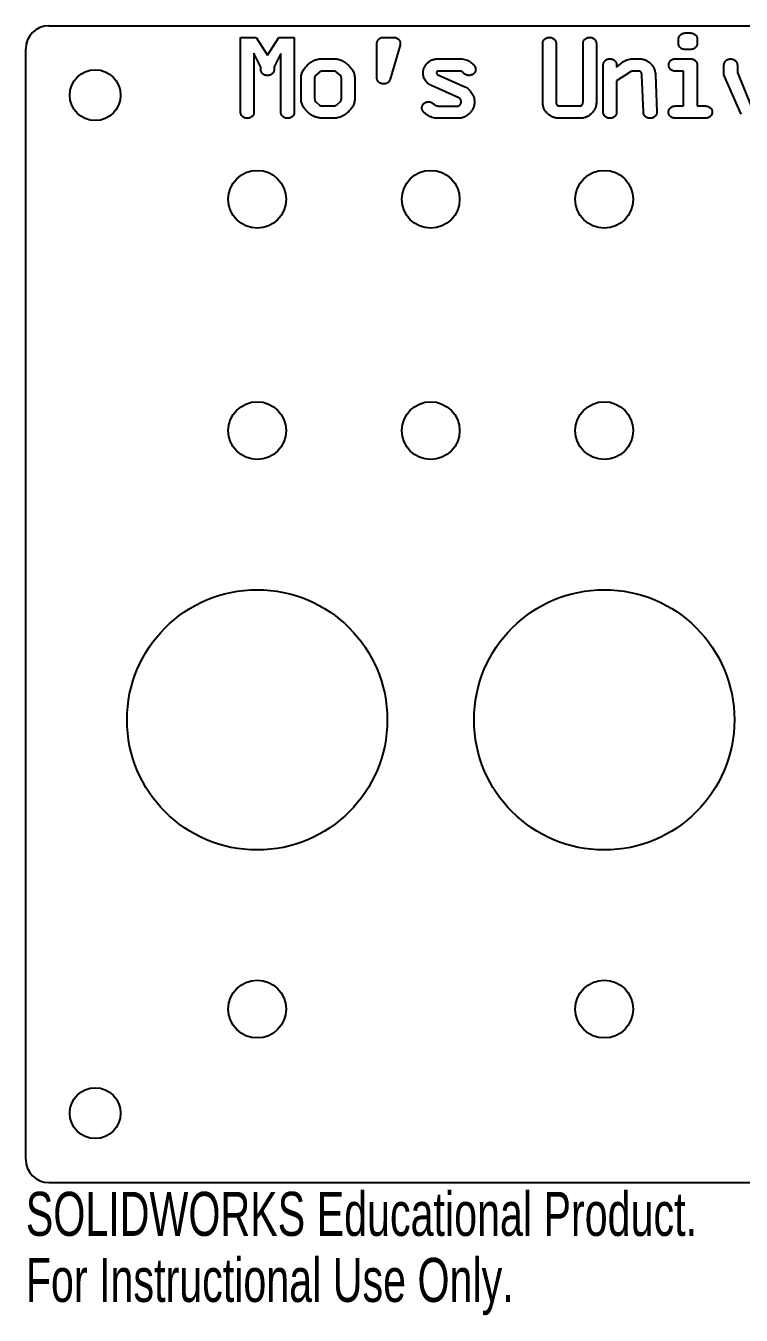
# Model space of a CAD drawing. Header units: inches. Extents: x 0 to 12, y -0.6 to 5.
# Drawn here: x 0 to 3.09, y -0.57 to 5 of the extents above; entities that cross this region are included whole.
import ezdxf

# ---------------------------------------------------------------- set-up
doc = ezdxf.new("R2010")
doc.units = ezdxf.units.IN
doc.header["$MEASUREMENT"] = 0
doc.styles.add('SLDTEXTSTYLE0', font='TXT', dxfattribs={"width": 0.7})

msp = doc.modelspace()

# ---------------------------------------------------------------- linework, layer by layer
at = {"color": 7, "linetype": 'Continuous', "lineweight": 25}
for p, q in [((0.1, 5), (11.9, 5)), ((2.8502, 4.9689), (2.8727, 4.9689)), ((0.9281, 4.6264), (0.9281, 4.95)), ((0.9281, 4.95), (0.9956, 4.95)), ((0.9956, 4.95), (1.0442, 4.873)), ((1.0442, 4.873), (1.0941, 4.95)), ((1.0941, 4.95), (1.1605, 4.95)), ((1.1605, 4.95), (1.1605, 4.6264)), ((1.5169, 4.7769), (1.5169, 4.921)), ((1.5468, 4.95), (1.5893, 4.95)), ((1.6174, 4.9165), (1.5744, 4.7686)), ((2.2341, 4.6695), (2.2341, 4.923)), ((2.2919, 4.9236), (2.2919, 4.6695)), ((2.4082, 4.6695), (2.4082, 4.923)), ((2.4659, 4.923), (2.4659, 4.6699)), ((2.8208, 4.9237), (2.8212, 4.9425)), ((2.9016, 4.9425), (2.9016, 4.9241)), ((0, 0.1), (0, 4.9)), ((1.0156, 4.8215), (0.986, 4.881)), ((0.986, 4.881), (0.986, 4.6264)), ((1.1022, 4.88), (1.0735, 4.8227)), ((1.1022, 4.6264), (1.1022, 4.88)), ((1.2804, 4.8574), (1.3306, 4.8573)), ((1.78, 4.8569), (1.8785, 4.8569)), ((2.6298, 4.8574), (2.6498, 4.8574)), ((2.8072, 4.8574), (2.8727, 4.8574)), ((2.8727, 4.8972), (2.8497, 4.8972)), ((1.0156, 4.8115), (1.0156, 4.8215)), ((1.0735, 4.8227), (1.0735, 4.8115)), ((1.268, 4.7987), (1.2534, 4.7861)), ((1.3303, 4.8045), (1.2857, 4.8045)), ((1.3587, 4.7871), (1.3433, 4.7991)), ((1.8796, 4.804), (1.7823, 4.804)), ((2.4957, 4.6264), (2.4957, 4.8304)), ((2.5535, 4.821), (2.5812, 4.8441)), ((2.5535, 4.8304), (2.5535, 4.821)), ((2.6087, 4.7979), (2.5535, 4.7619)), ((2.6467, 4.8045), (2.6257, 4.8045)), ((2.8432, 4.804), (2.8072, 4.804)), ((2.8432, 4.6534), (2.8432, 4.804)), ((2.9016, 4.8304), (2.9016, 4.6534)), ((3.0173, 4.7884), (3.0173, 4.8304)), ((3.0752, 4.8304), (3.0752, 4.7978)), ((3.0752, 4.7978), (3.1332, 4.6549)), ((1.1897, 4.6835), (1.1897, 4.7744)), ((1.2481, 4.7726), (1.2481, 4.6855)), ((1.3638, 4.6851), (1.3638, 4.7721)), ((1.4216, 4.7744), (1.4216, 4.6835)), ((1.8713, 4.6885), (1.7559, 4.7404)), ((1.7804, 4.7886), (1.8948, 4.7379)), ((2.5535, 4.7619), (2.5535, 4.6264)), ((2.6692, 4.6262), (2.6628, 4.7867)), ((2.7211, 4.7896), (2.727, 4.6265)), ((3.0919, 4.6185), (3.0173, 4.7884)), ((1.2539, 4.6706), (1.27, 4.6568)), ((1.2804, 4.6534), (1.3303, 4.6534)), ((1.3453, 4.66), (1.3586, 4.6717)), ((1.7864, 4.6529), (1.8665, 4.6529)), ((2.306, 4.6534), (2.394, 4.6534)), ((2.8067, 4.6534), (2.8432, 4.6534)), ((2.9016, 4.6534), (2.9372, 4.6534)), ((1.3307, 4.6005), (1.2804, 4.6005)), ((1.8675, 4.6), (1.7805, 4.6)), ((2.394, 4.6), (2.306, 4.6)), ((2.9377, 4.6005), (2.8067, 4.6005)), ((0.1, 0), (11.9, 0))]:
    msp.add_line(p, q, dxfattribs=at)
for centre, radius in [((0.3, 4.7), 0.11), ((1, 4.25), 0.125), ((1.75, 4.25), 0.125), ((2.5, 4.25), 0.125), ((1, 3.25), 0.125), ((1.75, 3.25), 0.125), ((2.5, 3.25), 0.125), ((1, 2), 0.5625), ((2.5, 2), 0.5625), ((1, 0.75), 0.125), ((2.5, 0.75), 0.125), ((0.3, 0.3), 0.11)]:
    msp.add_circle(centre, radius, dxfattribs=at)
for centre, start, end in [((0.1, 4.9), 90, 180), ((0.1, 0.1), 180, 270)]:
    msp.add_arc(centre, 0.1, start, end, dxfattribs=at)
for points, knots in [([(2.8212, 4.9425), (2.8213, 4.9442), (2.8216, 4.9475), (2.8231, 4.9524), (2.8257, 4.9569), (2.8292, 4.961), (2.8334, 4.9646), (2.8386, 4.9671), (2.8442, 4.9687), (2.8482, 4.9689), (2.8502, 4.9689)], [0, 0, 0, 0, 0.115841, 0.230744, 0.34745, 0.472003, 0.600416, 0.727205, 0.859614, 1, 1, 1, 1]), ([(2.8727, 4.9689), (2.8747, 4.9688), (2.8787, 4.9686), (2.8843, 4.9671), (2.8893, 4.9645), (2.8936, 4.961), (2.8971, 4.9568), (2.8997, 4.9524), (2.9012, 4.9475), (2.9015, 4.9442), (2.9016, 4.9425)], [0, 0, 0, 0, 0.141004, 0.271675, 0.398118, 0.526963, 0.653081, 0.770179, 0.883769, 1, 1, 1, 1]), ([(1.5169, 4.921), (1.517, 4.9229), (1.5171, 4.9265), (1.5187, 4.9318), (1.5211, 4.9367), (1.5244, 4.9413), (1.5287, 4.9452), (1.534, 4.948), (1.5401, 4.9498), (1.5445, 4.9499), (1.5468, 4.95)], [0, 0, 0, 0, 0.117996, 0.233323, 0.349598, 0.470498, 0.59359, 0.719545, 0.85216, 1, 1, 1, 1]), ([(1.5893, 4.95), (1.5913, 4.9499), (1.5952, 4.9497), (1.6009, 4.9481), (1.606, 4.9454), (1.6103, 4.9417), (1.6139, 4.9375), (1.6165, 4.933), (1.6181, 4.9282), (1.6184, 4.925), (1.6185, 4.9233)], [0, 0, 0, 0, 0.1384632, 0.2705837, 0.3987165, 0.5304698, 0.659732, 0.7761828, 0.8896836, 1, 1, 1, 1]), ([(1.6185, 4.9233), (1.6184, 4.9222), (1.6183, 4.9199), (1.6177, 4.9176), (1.6174, 4.9165)], [0, 0, 0, 0, 0.505765, 1, 1, 1, 1]), ([(2.2341, 4.923), (2.2342, 4.9247), (2.2344, 4.9281), (2.236, 4.933), (2.2387, 4.9375), (2.2422, 4.9418), (2.2465, 4.9454), (2.2515, 4.9481), (2.2571, 4.9497), (2.261, 4.9499), (2.263, 4.95)], [0, 0, 0, 0, 0.115466, 0.230526, 0.348385, 0.476382, 0.606865, 0.734862, 0.863443, 1, 1, 1, 1]), ([(2.263, 4.95), (2.265, 4.9499), (2.2689, 4.9497), (2.2745, 4.9482), (2.2795, 4.9455), (2.2838, 4.9419), (2.2874, 4.9379), (2.29, 4.9333), (2.2916, 4.9285), (2.2918, 4.9252), (2.2919, 4.9236)], [0, 0, 0, 0, 0.139414, 0.268536, 0.397549, 0.526561, 0.654004, 0.772798, 0.885388, 1, 1, 1, 1]), ([(2.4082, 4.923), (2.4083, 4.9247), (2.4085, 4.9281), (2.41, 4.9331), (2.4127, 4.9377), (2.4161, 4.9419), (2.4204, 4.9455), (2.4254, 4.9481), (2.4311, 4.9497), (2.435, 4.9499), (2.437, 4.95)], [0, 0, 0, 0, 0.116817, 0.232635, 0.350086, 0.475163, 0.603842, 0.73058, 0.860409, 1, 1, 1, 1]), ([(2.437, 4.95), (2.4391, 4.9499), (2.443, 4.9497), (2.4486, 4.9481), (2.4537, 4.9455), (2.4579, 4.9419), (2.4615, 4.9377), (2.4641, 4.9331), (2.4656, 4.9281), (2.4658, 4.9247), (2.4659, 4.923)], [0, 0, 0, 0, 0.137946, 0.267876, 0.394714, 0.523493, 0.649791, 0.768868, 0.883092, 1, 1, 1, 1]), ([(2.8497, 4.8972), (2.8476, 4.8972), (2.8435, 4.8974), (2.8378, 4.8991), (2.8327, 4.9017), (2.8284, 4.9055), (2.8249, 4.9098), (2.8226, 4.9143), (2.8209, 4.9189), (2.8208, 4.9221), (2.8208, 4.9237)], [0, 0, 0, 0, 0.144354, 0.27752, 0.407765, 0.538722, 0.666276, 0.783044, 0.893099, 1, 1, 1, 1]), ([(2.9016, 4.9241), (2.9015, 4.9224), (2.9014, 4.9191), (2.8997, 4.9142), (2.8972, 4.9096), (2.8937, 4.9054), (2.8894, 4.9017), (2.8844, 4.899), (2.8787, 4.8974), (2.8748, 4.8973), (2.8727, 4.8972)], [0, 0, 0, 0, 0.114919, 0.229608, 0.346227, 0.473812, 0.601178, 0.728762, 0.858622, 1, 1, 1, 1]), ([(1.1897, 4.7744), (1.1898, 4.7768), (1.19, 4.7817), (1.1914, 4.789), (1.1936, 4.7962), (1.1967, 4.8033), (1.2007, 4.8103), (1.2055, 4.8173), (1.2113, 4.8241), (1.2177, 4.8307), (1.2247, 4.8369), (1.2321, 4.8424), (1.2397, 4.847), (1.2474, 4.8508), (1.2554, 4.8537), (1.2635, 4.8558), (1.2719, 4.8572), (1.2775, 4.8573), (1.2804, 4.8574)], [0, 0, 0, 0, 0.054714, 0.109621, 0.164897, 0.22256, 0.28202, 0.344838, 0.410927, 0.48084, 0.551296, 0.619124, 0.685173, 0.749182, 0.811549, 0.873865, 0.936707, 1, 1, 1, 1]), ([(1.3306, 4.8573), (1.3333, 4.8573), (1.3387, 4.8573), (1.3467, 4.856), (1.3546, 4.8541), (1.3625, 4.8513), (1.3701, 4.8475), (1.3777, 4.843), (1.3852, 4.8377), (1.3924, 4.8316), (1.3992, 4.8251), (1.4052, 4.8182), (1.4102, 4.8113), (1.4145, 4.8042), (1.4176, 4.7969), (1.4199, 4.7895), (1.4213, 4.782), (1.4215, 4.7769), (1.4216, 4.7744)], [0, 0, 0, 0, 0.060227, 0.119906, 0.180119, 0.241597, 0.304679, 0.369971, 0.438223, 0.509432, 0.580392, 0.647059, 0.710712, 0.771383, 0.830182, 0.887132, 0.943133, 1, 1, 1, 1]), ([(1.717, 4.7951), (1.7171, 4.7971), (1.7172, 4.801), (1.718, 4.8068), (1.7194, 4.8125), (1.7214, 4.818), (1.7239, 4.8233), (1.7269, 4.8284), (1.7306, 4.8334), (1.7347, 4.8381), (1.7392, 4.8425), (1.7442, 4.8464), (1.7494, 4.8497), (1.7549, 4.8523), (1.7607, 4.8544), (1.7669, 4.8559), (1.7733, 4.8567), (1.7777, 4.8568), (1.78, 4.8569)], [0, 0, 0, 0, 0.06072, 0.120305, 0.179515, 0.239059, 0.298242, 0.358613, 0.421144, 0.485892, 0.550497, 0.614454, 0.676727, 0.73872, 0.801494, 0.86548, 0.931415, 1, 1, 1, 1]), ([(1.8785, 4.8569), (1.8828, 4.8567), (1.8911, 4.8564), (1.9032, 4.8533), (1.9145, 4.8486), (1.923, 4.8429), (1.9291, 4.8378), (1.9331, 4.834), (1.9366, 4.8302), (1.9394, 4.8265), (1.9416, 4.8227), (1.9431, 4.819), (1.9441, 4.8152), (1.9443, 4.8127), (1.9443, 4.8115)], [0, 0, 0, 0, 0.147554, 0.289028, 0.428863, 0.570612, 0.640273, 0.703999, 0.762737, 0.816968, 0.866531, 0.91291, 0.95704, 1, 1, 1, 1]), ([(2.4957, 4.8304), (2.4958, 4.8321), (2.4959, 4.8355), (2.4976, 4.8403), (2.5001, 4.8449), (2.5036, 4.8492), (2.5079, 4.8528), (2.5129, 4.8555), (2.5186, 4.8571), (2.5225, 4.8573), (2.5246, 4.8574)], [0, 0, 0, 0, 0.114892, 0.229555, 0.346146, 0.472591, 0.601271, 0.728825, 0.858655, 1, 1, 1, 1]), ([(2.5246, 4.8574), (2.5266, 4.8573), (2.5305, 4.8571), (2.536, 4.8555), (2.5411, 4.8528), (2.5453, 4.849), (2.5489, 4.8448), (2.5515, 4.8402), (2.5532, 4.8354), (2.5534, 4.8321), (2.5535, 4.8304)], [0, 0, 0, 0, 0.136673, 0.265362, 0.393466, 0.523844, 0.653078, 0.771037, 0.886194, 1, 1, 1, 1]), ([(2.5812, 4.8441), (2.5848, 4.8461), (2.592, 4.8502), (2.6039, 4.8543), (2.6166, 4.8569), (2.6253, 4.8572), (2.6298, 4.8574)], [0, 0, 0, 0, 0.2421649, 0.4867576, 0.7371474, 1, 1, 1, 1]), ([(2.6498, 4.8574), (2.6522, 4.8573), (2.6569, 4.8572), (2.6638, 4.8562), (2.6704, 4.8547), (2.6768, 4.8525), (2.6829, 4.8496), (2.6888, 4.8462), (2.6943, 4.8421), (2.6995, 4.8375), (2.7043, 4.8325), (2.7086, 4.8271), (2.7122, 4.8214), (2.7152, 4.8155), (2.7176, 4.8094), (2.7194, 4.803), (2.7207, 4.7964), (2.721, 4.7919), (2.7211, 4.7896)], [0, 0, 0, 0, 0.06611, 0.129891, 0.191907, 0.253445, 0.3154, 0.377156, 0.440651, 0.505057, 0.569857, 0.632084, 0.693745, 0.754413, 0.814684, 0.875169, 0.936596, 1, 1, 1, 1]), ([(2.7783, 4.8304), (2.7783, 4.8321), (2.7785, 4.8355), (2.7802, 4.8403), (2.7827, 4.8449), (2.7861, 4.8492), (2.7904, 4.8528), (2.7955, 4.8555), (2.8011, 4.8571), (2.8051, 4.8573), (2.8072, 4.8574)], [0, 0, 0, 0, 0.114892, 0.229555, 0.346146, 0.472591, 0.601271, 0.728825, 0.858655, 1, 1, 1, 1]), ([(2.8727, 4.8574), (2.8747, 4.8573), (2.8787, 4.8571), (2.8844, 4.8555), (2.8894, 4.8528), (2.8936, 4.8491), (2.8972, 4.8449), (2.8996, 4.8403), (2.9014, 4.8354), (2.9015, 4.8321), (2.9016, 4.8304)], [0, 0, 0, 0, 0.13971, 0.271346, 0.397456, 0.527384, 0.65369, 0.771926, 0.885011, 1, 1, 1, 1]), ([(3.0173, 4.8304), (3.0175, 4.8321), (3.0177, 4.8354), (3.0192, 4.8403), (3.0219, 4.8448), (3.0253, 4.8489), (3.0296, 4.8525), (3.0346, 4.8551), (3.0403, 4.8566), (3.0442, 4.8568), (3.0462, 4.8569)], [0, 0, 0, 0, 0.115984, 0.231028, 0.347877, 0.472583, 0.601154, 0.728902, 0.859296, 1, 1, 1, 1]), ([(3.0462, 4.8569), (3.0483, 4.8568), (3.0522, 4.8566), (3.0579, 4.8551), (3.0629, 4.8525), (3.0672, 4.8489), (3.0707, 4.8448), (3.0733, 4.8403), (3.0749, 4.8354), (3.0751, 4.8321), (3.0752, 4.8304)], [0, 0, 0, 0, 0.140565, 0.270831, 0.398453, 0.526897, 0.652622, 0.770893, 0.88413, 1, 1, 1, 1]), ([(1.0446, 4.785), (1.0426, 4.7851), (1.0386, 4.7853), (1.0329, 4.7869), (1.0279, 4.7895), (1.0236, 4.7931), (1.0202, 4.7973), (1.0175, 4.8018), (1.016, 4.8066), (1.0158, 4.8098), (1.0156, 4.8115)], [0, 0, 0, 0, 0.140962, 0.273777, 0.40176, 0.530566, 0.656871, 0.775476, 0.887337, 1, 1, 1, 1]), ([(1.0735, 4.8115), (1.0734, 4.8098), (1.0732, 4.8066), (1.0717, 4.8017), (1.0689, 4.7973), (1.0654, 4.7931), (1.0611, 4.7895), (1.0561, 4.787), (1.0505, 4.7853), (1.0466, 4.7851), (1.0446, 4.785)], [0, 0, 0, 0, 0.113002, 0.226901, 0.34522, 0.473043, 0.602237, 0.730605, 0.860389, 1, 1, 1, 1]), ([(1.2857, 4.8045), (1.2839, 4.8044), (1.2806, 4.8043), (1.2758, 4.8032), (1.2715, 4.8015), (1.2691, 4.7996), (1.268, 4.7987)], [0, 0, 0, 0, 0.277083, 0.5314184, 0.7699384, 1, 1, 1, 1]), ([(1.3433, 4.7991), (1.3423, 4.7999), (1.3403, 4.8015), (1.337, 4.8033), (1.3336, 4.8044), (1.3314, 4.8045), (1.3303, 4.8045)], [0, 0, 0, 0, 0.279502, 0.533365, 0.768772, 1, 1, 1, 1]), ([(1.7559, 4.7404), (1.7528, 4.7419), (1.7468, 4.7448), (1.7388, 4.7505), (1.732, 4.7569), (1.7265, 4.7641), (1.7223, 4.7718), (1.7193, 4.7795), (1.7174, 4.7873), (1.7171, 4.7925), (1.717, 4.7951)], [0, 0, 0, 0, 0.1460374, 0.2819197, 0.4127841, 0.5401254, 0.6633828, 0.7802016, 0.8908175, 1, 1, 1, 1]), ([(1.7823, 4.804), (1.7813, 4.8039), (1.7794, 4.8038), (1.7769, 4.8023), (1.7755, 4.7998), (1.7754, 4.7979), (1.7753, 4.7969)], [0, 0, 0, 0, 0.269751, 0.493685, 0.72349, 1, 1, 1, 1]), ([(1.7753, 4.7969), (1.7754, 4.7959), (1.7755, 4.7942), (1.7765, 4.7918), (1.7781, 4.7899), (1.7796, 4.789), (1.7804, 4.7886)], [0, 0, 0, 0, 0.272787, 0.509147, 0.749316, 1, 1, 1, 1]), ([(1.9159, 4.7856), (1.9136, 4.7857), (1.9092, 4.7858), (1.903, 4.7877), (1.8975, 4.7906), (1.8931, 4.7946), (1.8894, 4.7986), (1.8857, 4.8015), (1.8826, 4.8036), (1.8805, 4.8038), (1.8796, 4.804)], [0, 0, 0, 0, 0.162417, 0.313799, 0.457847, 0.603926, 0.739226, 0.847839, 0.93433, 1, 1, 1, 1]), ([(1.9443, 4.8115), (1.9442, 4.8098), (1.944, 4.8064), (1.9424, 4.8015), (1.9396, 4.7971), (1.9359, 4.7931), (1.9315, 4.7898), (1.9267, 4.7874), (1.9214, 4.7858), (1.9177, 4.7857), (1.9159, 4.7856)], [0, 0, 0, 0, 0.120491, 0.237033, 0.358465, 0.486938, 0.616561, 0.742404, 0.868835, 1, 1, 1, 1]), ([(2.6257, 4.8045), (2.6245, 4.8044), (2.6219, 4.8043), (2.6178, 4.8029), (2.6133, 4.8008), (2.6103, 4.7989), (2.6087, 4.7979)], [0, 0, 0, 0, 0.194231, 0.42261, 0.691163, 1, 1, 1, 1]), ([(2.6628, 4.7867), (2.6627, 4.7881), (2.6626, 4.7907), (2.6617, 4.7944), (2.6604, 4.7975), (2.6586, 4.8001), (2.6563, 4.8022), (2.6535, 4.8036), (2.6502, 4.8043), (2.6479, 4.8044), (2.6467, 4.8045)], [0, 0, 0, 0, 0.15322, 0.289599, 0.412395, 0.523736, 0.633778, 0.747496, 0.86673, 1, 1, 1, 1]), ([(2.8072, 4.804), (2.8051, 4.8041), (2.8012, 4.8043), (2.7955, 4.8059), (2.7905, 4.8084), (2.7862, 4.812), (2.7828, 4.8162), (2.7802, 4.8207), (2.7786, 4.8255), (2.7784, 4.8288), (2.7783, 4.8304)], [0, 0, 0, 0, 0.141203, 0.272532, 0.400734, 0.529761, 0.656283, 0.775091, 0.887144, 1, 1, 1, 1]), ([(1.2534, 4.7861), (1.2526, 4.7853), (1.2509, 4.7837), (1.2492, 4.7805), (1.2482, 4.7767), (1.2481, 4.774), (1.2481, 4.7726)], [0, 0, 0, 0, 0.229699, 0.46482, 0.715979, 1, 1, 1, 1]), ([(1.3638, 4.7721), (1.3638, 4.7738), (1.3637, 4.7769), (1.3628, 4.7812), (1.3612, 4.7847), (1.3595, 4.7863), (1.3587, 4.7871)], [0, 0, 0, 0, 0.312154, 0.577913, 0.799596, 1, 1, 1, 1]), ([(1.5463, 4.749), (1.5442, 4.749), (1.5401, 4.7492), (1.5342, 4.751), (1.529, 4.7535), (1.5247, 4.7573), (1.5213, 4.7617), (1.5188, 4.7665), (1.5171, 4.7716), (1.517, 4.7751), (1.5169, 4.7769)], [0, 0, 0, 0, 0.142134, 0.271753, 0.398441, 0.524299, 0.648222, 0.765766, 0.881814, 1, 1, 1, 1]), ([(1.5744, 4.7686), (1.5738, 4.767), (1.5728, 4.764), (1.5704, 4.76), (1.5676, 4.7565), (1.5643, 4.7538), (1.5605, 4.7516), (1.5562, 4.7501), (1.5514, 4.7491), (1.5481, 4.749), (1.5463, 4.749)], [0, 0, 0, 0, 0.1340568, 0.2574986, 0.3761034, 0.4901623, 0.6060948, 0.7281894, 0.8578898, 1, 1, 1, 1]), ([(1.8948, 4.7379), (1.898, 4.7363), (1.9044, 4.7332), (1.9131, 4.7269), (1.9207, 4.7194), (1.9271, 4.7109), (1.9324, 4.7016), (1.9361, 4.6917), (1.9385, 4.6815), (1.9388, 4.6745), (1.9389, 4.671)], [0, 0, 0, 0, 0.127662, 0.252425, 0.376869, 0.503799, 0.630362, 0.75331, 0.875654, 1, 1, 1, 1]), ([(1.2804, 4.6005), (1.2776, 4.6006), (1.2721, 4.6007), (1.264, 4.6021), (1.256, 4.6042), (1.2482, 4.6071), (1.2405, 4.6109), (1.233, 4.6155), (1.2256, 4.6209), (1.2184, 4.6271), (1.2118, 4.6337), (1.2059, 4.6405), (1.2009, 4.6475), (1.1968, 4.6545), (1.1936, 4.6616), (1.1914, 4.6688), (1.19, 4.6762), (1.1898, 4.6811), (1.1897, 4.6835)], [0, 0, 0, 0, 0.061129, 0.122402, 0.183739, 0.245702, 0.309333, 0.374735, 0.443175, 0.514654, 0.585529, 0.65251, 0.716126, 0.776002, 0.834023, 0.890139, 0.945166, 1, 1, 1, 1]), ([(1.2481, 4.6855), (1.2481, 4.6839), (1.2483, 4.6809), (1.2494, 4.6768), (1.2511, 4.6732), (1.253, 4.6715), (1.2539, 4.6706)], [0, 0, 0, 0, 0.2909243, 0.5427961, 0.7750105, 1, 1, 1, 1]), ([(1.4216, 4.6835), (1.4215, 4.681), (1.4213, 4.676), (1.4199, 4.6686), (1.4176, 4.6612), (1.4144, 4.654), (1.4102, 4.647), (1.4051, 4.6401), (1.3993, 4.6333), (1.3924, 4.6268), (1.3852, 4.6207), (1.3777, 4.6154), (1.3702, 4.6107), (1.3625, 4.607), (1.3547, 4.6042), (1.3468, 4.602), (1.3388, 4.6007), (1.3334, 4.6006), (1.3307, 4.6005)], [0, 0, 0, 0, 0.05591, 0.112101, 0.168694, 0.226639, 0.287514, 0.350917, 0.417809, 0.489009, 0.560459, 0.628941, 0.694257, 0.757552, 0.819433, 0.880134, 0.9401, 1, 1, 1, 1]), ([(1.3586, 4.6717), (1.3594, 4.6724), (1.3611, 4.6739), (1.3626, 4.6771), (1.3637, 4.6808), (1.3638, 4.6836), (1.3638, 4.6851)], [0, 0, 0, 0, 0.220253, 0.450204, 0.703362, 1, 1, 1, 1]), ([(1.8813, 4.672), (1.8812, 4.6739), (1.881, 4.6774), (1.8791, 4.6822), (1.8758, 4.6861), (1.8728, 4.6877), (1.8713, 4.6885)], [0, 0, 0, 0, 0.269286, 0.51284, 0.747906, 1, 1, 1, 1]), ([(0.9571, 4.6), (0.955, 4.6001), (0.9511, 4.6003), (0.9454, 4.6019), (0.9403, 4.6045), (0.936, 4.608), (0.9326, 4.6123), (0.93, 4.6168), (0.9285, 4.6215), (0.9282, 4.6248), (0.9281, 4.6264)], [0, 0, 0, 0, 0.140962, 0.273777, 0.40176, 0.530566, 0.656871, 0.775476, 0.887337, 1, 1, 1, 1]), ([(0.986, 4.6264), (0.9859, 4.6247), (0.9858, 4.6214), (0.9841, 4.6166), (0.9816, 4.612), (0.978, 4.6079), (0.9737, 4.6044), (0.9688, 4.6018), (0.9631, 4.6003), (0.9591, 4.6001), (0.9571, 4.6)], [0, 0, 0, 0, 0.115865, 0.22981, 0.347389, 0.473301, 0.600816, 0.727052, 0.859227, 1, 1, 1, 1]), ([(1.1311, 4.6), (1.1291, 4.6001), (1.1251, 4.6003), (1.1195, 4.6018), (1.1146, 4.6044), (1.1102, 4.6079), (1.1067, 4.6122), (1.104, 4.6166), (1.1025, 4.6215), (1.1023, 4.6248), (1.1022, 4.6264)], [0, 0, 0, 0, 0.139344, 0.270121, 0.396665, 0.526993, 0.654571, 0.771763, 0.885445, 1, 1, 1, 1]), ([(1.1605, 4.6264), (1.1604, 4.6247), (1.1602, 4.6214), (1.1586, 4.6165), (1.1559, 4.612), (1.1522, 4.6079), (1.1478, 4.6044), (1.1427, 4.6018), (1.1371, 4.6003), (1.1331, 4.6001), (1.1311, 4.6)], [0, 0, 0, 0, 0.115224, 0.228368, 0.346861, 0.474201, 0.602197, 0.730678, 0.860218, 1, 1, 1, 1]), ([(1.27, 4.6568), (1.2715, 4.6558), (1.2746, 4.6537), (1.2784, 4.6535), (1.2804, 4.6534)], [0, 0, 0, 0, 0.471407, 1, 1, 1, 1]), ([(1.3303, 4.6534), (1.3316, 4.6534), (1.3341, 4.6536), (1.3379, 4.6551), (1.3418, 4.657), (1.3441, 4.659), (1.3453, 4.66)], [0, 0, 0, 0, 0.227118, 0.461922, 0.717704, 1, 1, 1, 1]), ([(1.7119, 4.6449), (1.712, 4.6465), (1.7121, 4.6497), (1.7138, 4.6544), (1.7163, 4.6589), (1.7198, 4.6631), (1.7242, 4.6668), (1.7294, 4.6695), (1.7354, 4.671), (1.7397, 4.6712), (1.7419, 4.6713)], [0, 0, 0, 0, 0.108337, 0.218337, 0.332029, 0.455626, 0.584119, 0.713246, 0.84993, 1, 1, 1, 1]), ([(1.7805, 4.6), (1.7763, 4.6002), (1.768, 4.6005), (1.7558, 4.6035), (1.7442, 4.6083), (1.7351, 4.6137), (1.7285, 4.6187), (1.7241, 4.6224), (1.7203, 4.6262), (1.7173, 4.63), (1.7149, 4.6337), (1.7132, 4.6374), (1.7121, 4.6411), (1.712, 4.6436), (1.7119, 4.6449)], [0, 0, 0, 0, 0.142074, 0.282297, 0.423112, 0.568606, 0.639799, 0.70554, 0.764295, 0.819068, 0.869043, 0.915224, 0.957873, 1, 1, 1, 1]), ([(1.7419, 4.6713), (1.7438, 4.6712), (1.7477, 4.671), (1.7532, 4.6691), (1.7584, 4.6663), (1.763, 4.6621), (1.7677, 4.6579), (1.7735, 4.6551), (1.7797, 4.6532), (1.7841, 4.653), (1.7864, 4.6529)], [0, 0, 0, 0, 0.116235, 0.232943, 0.351264, 0.477804, 0.606755, 0.733343, 0.863512, 1, 1, 1, 1]), ([(1.8665, 4.6529), (1.8674, 4.653), (1.8692, 4.6531), (1.8718, 4.6542), (1.8743, 4.6559), (1.8767, 4.6582), (1.8788, 4.6611), (1.8803, 4.6644), (1.8812, 4.6681), (1.8813, 4.6707), (1.8813, 4.672)], [0, 0, 0, 0, 0.099417, 0.202417, 0.315187, 0.440464, 0.573478, 0.711196, 0.848546, 1, 1, 1, 1]), ([(1.9389, 4.671), (1.9389, 4.6686), (1.9387, 4.6639), (1.9377, 4.657), (1.936, 4.6504), (1.9337, 4.6439), (1.9306, 4.6378), (1.9269, 4.6318), (1.9224, 4.6263), (1.9175, 4.6209), (1.9121, 4.6161), (1.9064, 4.6117), (1.9005, 4.6081), (1.8943, 4.6052), (1.8879, 4.6028), (1.8813, 4.6012), (1.8745, 4.6001), (1.8699, 4.6), (1.8675, 4.6)], [0, 0, 0, 0, 0.06377, 0.126056, 0.187528, 0.247994, 0.309933, 0.371814, 0.435406, 0.501557, 0.567751, 0.631045, 0.693516, 0.754223, 0.814689, 0.875321, 0.936922, 1, 1, 1, 1]), ([(2.306, 4.6), (2.3035, 4.6), (2.2986, 4.6001), (2.2914, 4.6012), (2.2845, 4.6028), (2.2779, 4.6051), (2.2715, 4.6079), (2.2656, 4.6115), (2.2599, 4.6157), (2.2546, 4.6206), (2.2498, 4.6258), (2.2456, 4.6314), (2.242, 4.6371), (2.2391, 4.6432), (2.2369, 4.6494), (2.2353, 4.6559), (2.2342, 4.6626), (2.2341, 4.6672), (2.2341, 4.6695)], [0, 0, 0, 0, 0.067419, 0.132632, 0.196136, 0.258505, 0.320347, 0.382635, 0.445693, 0.51058, 0.575466, 0.637413, 0.698513, 0.757839, 0.817586, 0.877043, 0.938131, 1, 1, 1, 1]), ([(2.2919, 4.6695), (2.292, 4.6683), (2.2921, 4.6661), (2.293, 4.6629), (2.2944, 4.6601), (2.2969, 4.6571), (2.3007, 4.6541), (2.3043, 4.6536), (2.306, 4.6534)], [0, 0, 0, 0, 0.148038, 0.283976, 0.412942, 0.54344, 0.785325, 1, 1, 1, 1]), ([(2.4659, 4.6699), (2.4659, 4.6676), (2.4658, 4.6631), (2.4647, 4.6564), (2.4631, 4.6499), (2.4609, 4.6436), (2.4579, 4.6376), (2.4542, 4.6318), (2.45, 4.6261), (2.4451, 4.6209), (2.4399, 4.6159), (2.4342, 4.6117), (2.4282, 4.6081), (2.4219, 4.6052), (2.4154, 4.6028), (2.4085, 4.6012), (2.4014, 4.6001), (2.3965, 4.6), (2.394, 4.6)], [0, 0, 0, 0, 0.061775, 0.122085, 0.182123, 0.241127, 0.301289, 0.362662, 0.426039, 0.490827, 0.556084, 0.61946, 0.681654, 0.743693, 0.805542, 0.868949, 0.933376, 1, 1, 1, 1]), ([(2.394, 4.6534), (2.3957, 4.6536), (2.3993, 4.6541), (2.4032, 4.657), (2.4057, 4.6601), (2.4072, 4.6628), (2.4079, 4.6661), (2.4081, 4.6683), (2.4082, 4.6695)], [0, 0, 0, 0, 0.216752, 0.455505, 0.585329, 0.715153, 0.852726, 1, 1, 1, 1]), ([(2.5246, 4.6), (2.5226, 4.6001), (2.5187, 4.6003), (2.513, 4.6018), (2.508, 4.6044), (2.5037, 4.608), (2.5002, 4.6122), (2.4976, 4.6166), (2.4961, 4.6215), (2.4958, 4.6248), (2.4957, 4.6264)], [0, 0, 0, 0, 0.139317, 0.270067, 0.398165, 0.527087, 0.65464, 0.771809, 0.885468, 1, 1, 1, 1]), ([(2.5535, 4.6264), (2.5534, 4.6248), (2.5531, 4.6215), (2.5517, 4.6167), (2.5489, 4.6123), (2.5454, 4.6081), (2.5411, 4.6045), (2.5361, 4.6019), (2.5305, 4.6003), (2.5266, 4.6001), (2.5246, 4.6)], [0, 0, 0, 0, 0.112987, 0.226871, 0.345174, 0.47298, 0.602157, 0.728926, 0.860408, 1, 1, 1, 1]), ([(2.6981, 4.6), (2.6962, 4.6001), (2.6924, 4.6002), (2.687, 4.6017), (2.6821, 4.6041), (2.6777, 4.6073), (2.6741, 4.6114), (2.6713, 4.6158), (2.6696, 4.6209), (2.6694, 4.6244), (2.6692, 4.6262)], [0, 0, 0, 0, 0.134261, 0.259782, 0.385075, 0.511419, 0.636495, 0.755853, 0.876048, 1, 1, 1, 1]), ([(2.727, 4.6265), (2.7269, 4.6248), (2.7268, 4.6215), (2.7252, 4.6167), (2.7227, 4.6122), (2.7192, 4.6081), (2.7149, 4.6045), (2.7098, 4.6019), (2.7041, 4.6003), (2.7002, 4.6001), (2.6981, 4.6)], [0, 0, 0, 0, 0.113888, 0.227236, 0.343205, 0.470409, 0.598979, 0.726726, 0.859297, 1, 1, 1, 1]), ([(2.7777, 4.627), (2.7778, 4.6286), (2.7781, 4.6319), (2.7796, 4.6367), (2.7822, 4.6412), (2.7858, 4.6453), (2.7901, 4.6489), (2.7951, 4.6516), (2.8007, 4.6531), (2.8047, 4.6533), (2.8067, 4.6534)], [0, 0, 0, 0, 0.114409, 0.226249, 0.344832, 0.470889, 0.599672, 0.728455, 0.859064, 1, 1, 1, 1]), ([(2.8067, 4.6005), (2.8046, 4.6006), (2.8006, 4.6007), (2.795, 4.6024), (2.79, 4.6048), (2.7857, 4.6083), (2.7822, 4.6125), (2.7796, 4.617), (2.7781, 4.6219), (2.7778, 4.6253), (2.7777, 4.627)], [0, 0, 0, 0, 0.142075, 0.272706, 0.399426, 0.526651, 0.651136, 0.769314, 0.882461, 1, 1, 1, 1]), ([(2.9372, 4.6534), (2.9392, 4.6533), (2.9431, 4.6531), (2.9488, 4.6516), (2.9539, 4.649), (2.9583, 4.6454), (2.962, 4.6413), (2.9647, 4.6368), (2.9663, 4.632), (2.9665, 4.6287), (2.9666, 4.627)], [0, 0, 0, 0, 0.138118, 0.269449, 0.396445, 0.527003, 0.654427, 0.771481, 0.884699, 1, 1, 1, 1]), ([(2.9666, 4.627), (2.9665, 4.6253), (2.9663, 4.6219), (2.9647, 4.6171), (2.962, 4.6126), (2.9584, 4.6084), (2.954, 4.605), (2.9491, 4.6023), (2.9435, 4.6009), (2.9397, 4.6007), (2.9377, 4.6005)], [0, 0, 0, 0, 0.116537, 0.230969, 0.350813, 0.478426, 0.60788, 0.734656, 0.863951, 1, 1, 1, 1])]:
    msp.add_open_spline(points, degree=3, knots=knots, dxfattribs=at)

# ---------------------------------------------------------------- texts
at = {"color": 7, "linetype": 'Continuous', "char_height": 0.1903, "attachment_point": 1, "style": 'SLDTEXTSTYLE0'}
for s, insert in [('SOLIDWORKS Educational Product.', (0, -0.0401)), ('For Instructional Use Only.', (0, -0.3256))]:
    msp.add_mtext(s, dxfattribs=dict(at, insert=insert))

doc.saveas('drawing.dxf')
